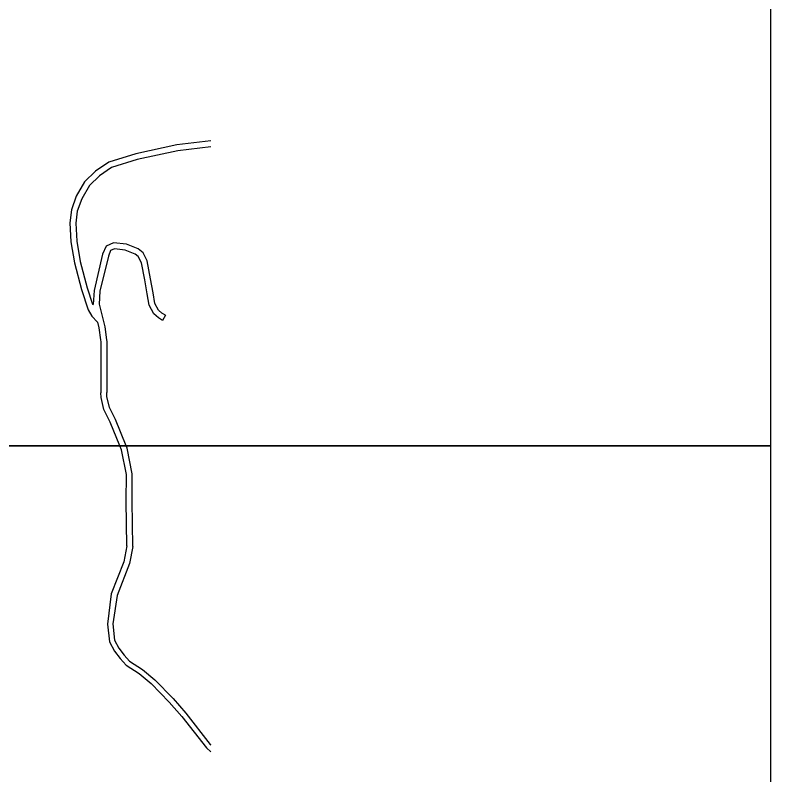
# Model space of a CAD drawing. Header units: metres. Extents: x -24000 to -21600, y -87000 to -84000.
# Drawn here: x -21980.7 to -21600, y -84766.3 to -84383.1 of the extents above; entities that cross this region are included whole.
import ezdxf

# ---------------------------------------------------------------- set-up
doc = ezdxf.new("R2010")
doc.units = ezdxf.units.M
doc.header["$LTSCALE"] = 2.5
doc.layers.add('図郭', color=7, linetype='Continuous')
doc.layers.add('道路', color=7, linetype='Continuous')

msp = doc.modelspace()

# ---------------------------------------------------------------- linework, layer by layer
at = {"layer": '図郭'}
for points in [[(-22400, -84600), (-21600, -84600), (-21600, -84000), (-22400, -84000)], [(-22400, -85200), (-21600, -85200), (-21600, -84600), (-22400, -84600)]]:
    msp.add_lwpolyline(points, close=True, dxfattribs=at)
at = {"layer": '道路'}
for points in [[(-21882.2, -84446.47), (-21899.33, -84448.42), (-21919.97, -84452.95), (-21933.46, -84457.17), (-21940.18, -84461.64), (-21945.73, -84467.07), (-21949.94, -84474.28), (-21952.35, -84481.1), (-21953.18, -84487.79), (-21952.71, -84497.25), (-21950.87, -84507.85), (-21947.32, -84521.37), (-21943.9, -84531.5), (-21942.03, -84534.65), (-21939.27, -84537.71)], [(-21882.2, -84449.49), (-21898.83, -84451.39), (-21919.2, -84455.85), (-21932.15, -84459.91), (-21938.28, -84463.99), (-21943.34, -84468.93), (-21947.21, -84475.55), (-21949.42, -84481.8), (-21950.17, -84487.9), (-21949.73, -84496.92), (-21947.94, -84507.21), (-21944.44, -84520.51), (-21941.69, -84528.67), (-21941.39, -84528.93)], [(-21904.92, -84534.25), (-21906.81, -84533.16), (-21908.52, -84531.71), (-21910.29, -84528.3), (-21911.21, -84522.95), (-21912.5, -84515.86), (-21914.25, -84506.88), (-21916.29, -84502.78), (-21918.81, -84500.8), (-21924.66, -84498.52), (-21931.16, -84497.82), (-21934.92, -84499.4), (-21936.64, -84503.52), (-21940.97, -84521.74), (-21941.39, -84528.93)], [(-21906.42, -84536.85), (-21908.55, -84535.62), (-21910.91, -84533.61), (-21913.16, -84529.26), (-21914.17, -84523.48), (-21915.45, -84516.41), (-21917.11, -84507.85), (-21918.67, -84504.72), (-21920.31, -84503.43), (-21925.38, -84501.46), (-21930.71, -84500.89), (-21932.63, -84501.69), (-21933.78, -84504.45), (-21937.99, -84522.17), (-21938.37, -84528.66), (-21935.6, -84540.12), (-21934.63, -84546.73)], [(-21904.92, -84534.25), (-21906.42, -84536.85)], [(-21939.27, -84537.71), (-21938.55, -84540.69), (-21937.66, -84546.73)], [(-21937.66, -84546.73), (-21937.51, -84547.74), (-21937.49, -84563.96), (-21937.62, -84573.33)], [(-21934.63, -84546.73), (-21934.52, -84547.52), (-21934.49, -84563.96), (-21934.62, -84573.25)], [(-21927.99, -84600), (-21932.92, -84588.07), (-21936.12, -84581.74), (-21937.47, -84575.62), (-21937.62, -84573.33)], [(-21924.74, -84600), (-21930.19, -84586.82), (-21933.27, -84580.73), (-21934.49, -84575.19), (-21934.62, -84573.25)], [(-21924.39, -84650.47), (-21924.72, -84627.98), (-21924.7, -84614.5), (-21927.12, -84602.1), (-21927.99, -84600)], [(-21921.38, -84650.74), (-21921.72, -84627.95), (-21921.7, -84614.21), (-21924.23, -84601.23), (-21924.74, -84600)], [(-21924.39, -84650.47), (-21925.98, -84658.5), (-21932.29, -84674.57), (-21934.2, -84689.95)], [(-21921.38, -84650.74), (-21923.09, -84659.35), (-21929.37, -84675.36), (-21931.54, -84689.65)], [(-21934.2, -84689.95), (-21933.21, -84698.8), (-21930.74, -84703.5), (-21927.86, -84707.22), (-21924.79, -84710.59), (-21918.23, -84714.8), (-21912.19, -84719.83), (-21903.1, -84729.13), (-21896.79, -84736.42), (-21884.38, -84752.24), (-21882.21, -84754.26)], [(-21931.54, -84689.65), (-21930.61, -84698.01), (-21928.49, -84702.05), (-21925.82, -84705.5), (-21923.05, -84708.53), (-21916.65, -84712.64), (-21910.38, -84717.87), (-21901.14, -84727.33), (-21894.73, -84734.72), (-21882.41, -84750.43), (-21882.21, -84750.61)]]:
    msp.add_lwpolyline(points, dxfattribs=at)

doc.saveas('drawing.dxf')
